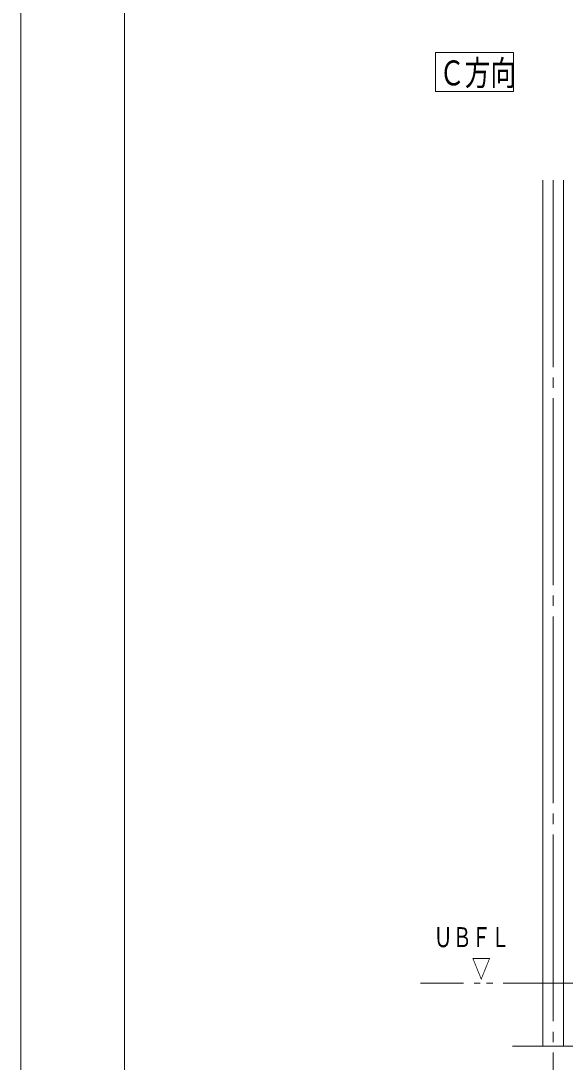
# Model space of a CAD drawing. Units: millimetres on the paper. Extents: x -305 to 305, y -152 to 152.
# Drawn here: x -301 to -248.6, y -99 to 1.3 of the extents above; entities that cross this region are included whole.
import ezdxf
from ezdxf.enums import TextEntityAlignment as Align

# ---------------------------------------------------------------- set-up
doc = ezdxf.new("R2010")
doc.units = ezdxf.units.MM
for name, pattern in [('DASHED2', [3, 2, -1]), ('LONG_CHAIN', [21, 18, -1, 1, -1]), ('LONG_DOUBLE_CHAIN', [21.8, 18, -1, 0.6, -0.6, 0.6, -1])]:
    doc.linetypes.add(name, pattern=pattern)
for name, color, linetype, lineweight in [('0-1_VIEW0001', 7, 'DASHED2', 9), ('0-4_図面枠', 3, 'Continuous', 9), ('0-5_DEFPOINTS', 7, 'Continuous', 9)]:
    doc.layers.add(name, color=color, linetype=linetype, lineweight=lineweight)
doc.styles.add('ＭＳ ゴシック', font='')
doc.styles.get('ＭＳ ゴシック').set_extended_font_data('MS Gothic')

msp = doc.modelspace()

# ---------------------------------------------------------------- linework, layer by layer
at = {"layer": '0-1_VIEW0001', "linetype": 'Continuous'}
for p, q in [((-261.077, -5.461), (-261.077, -1.711)), ((-261.077, -1.711), (-253.577, -1.711)), ((-253.577, -5.461), (-253.577, -1.711)), ((-261.077, -5.461), (-253.577, -5.461)), ((-250.758, -14.02), (-250.758, -97.42)), ((-248.758, -14.02), (-248.758, -97.42)), ((-253.67, -97.42), (-182.425, -97.42))]:
    msp.add_line(p, q, dxfattribs=at)
at = {"layer": '0-1_VIEW0001', "linetype": 'LONG_CHAIN'}
msp.add_line((-249.758, -14.02), (-249.758, -106.469), dxfattribs=at)
at = {"layer": '0-1_VIEW0001', "linetype": 'LONG_DOUBLE_CHAIN'}
msp.add_line((-171.172, -91.354), (-262.521, -91.354), dxfattribs=at)
at = {"layer": '0-4_図面枠'}
msp.add_lwpolyline([(-291.017, -138.498), (108.983, -138.498), (108.983, 138.502), (-291.017, 138.502)], close=True, dxfattribs=at)
at = {"layer": '0-5_DEFPOINTS'}
msp.add_line((-301.017, -148.498), (-301.017, 148.502), dxfattribs=at)

# ---------------------------------------------------------------- texts
at = {"layer": '0-1_VIEW0001', "style": 'ＭＳ ゴシック'}
for s, height, width, p in [('Ｃ方向', 2.405, 0.75, (-260.72, -5.61)), ('ＵＢＦＬ', 1.921, 0.7, (-261.262, -88.455)), ('\u3000\u3000▽', 1.921, 0.7, (-261.262, -91.453))]:
    msp.add_text(s, height=height, dxfattribs=dict(at, width=width)).set_placement(p, align=Align.BOTTOM_LEFT)

doc.saveas('drawing.dxf')
